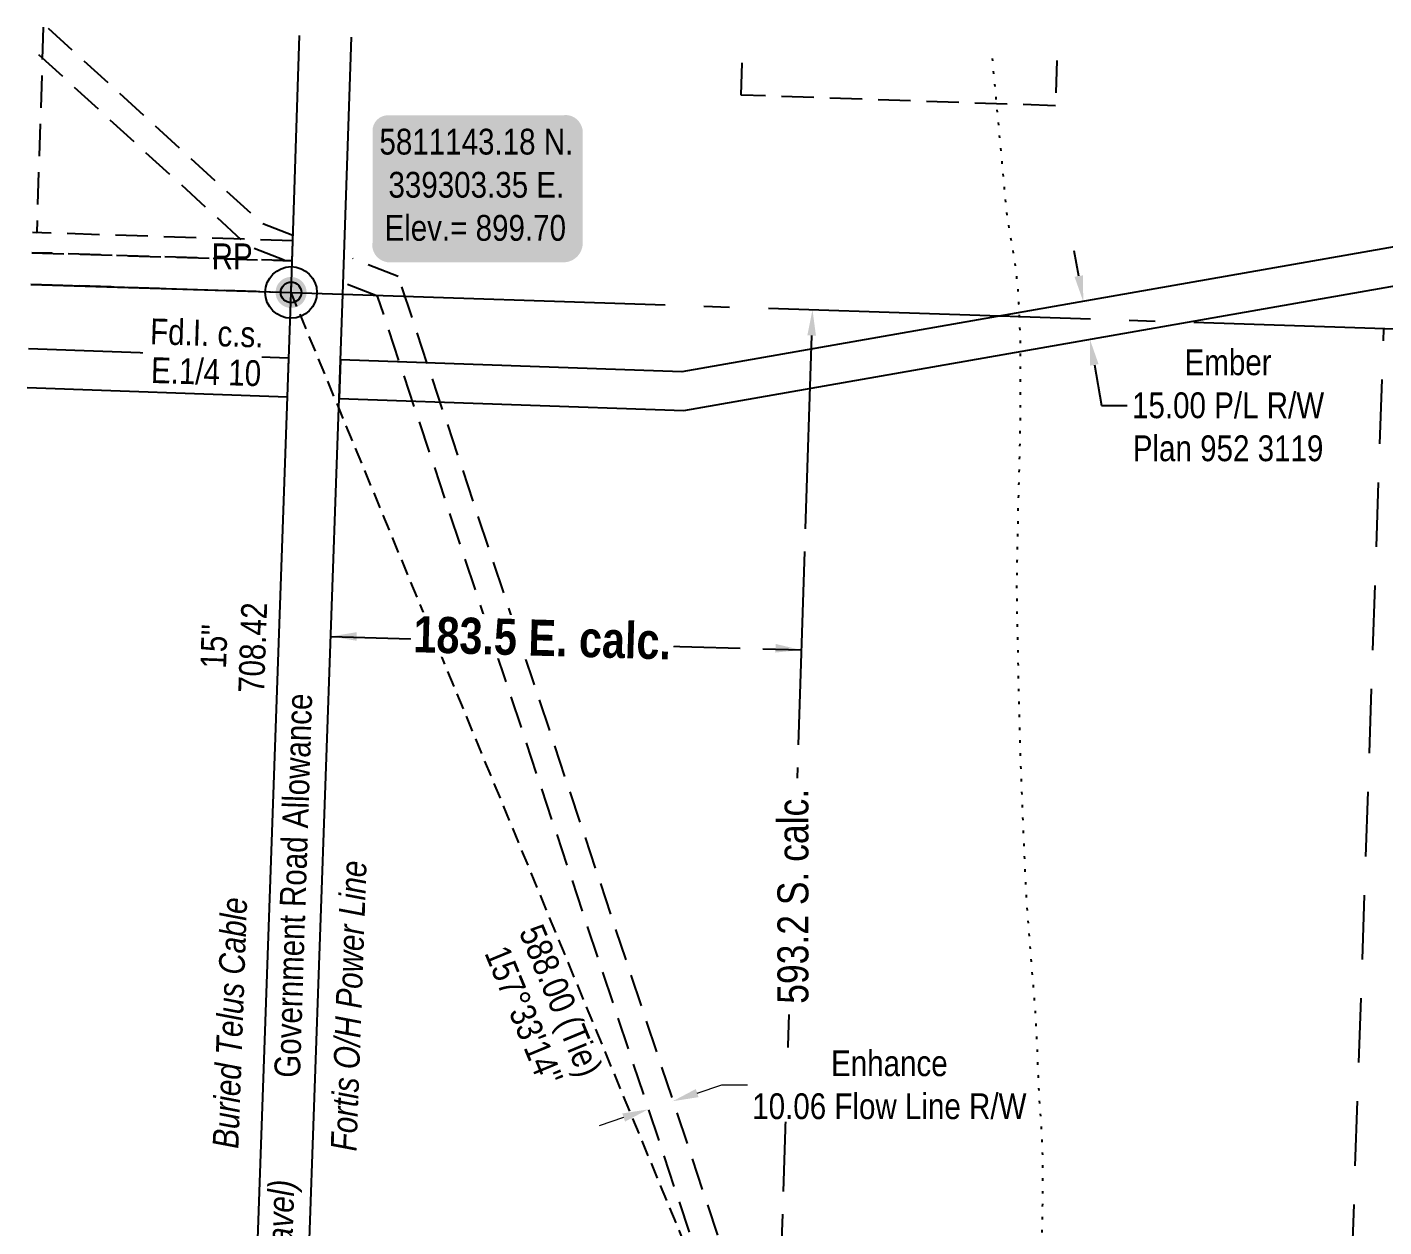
# Model space of a CAD drawing. Extents: x 336647 to 340847, y 5810211 to 5813101.
# Drawn here: x 339201 to 339727, y 5810781 to 5811246 of the extents above; entities that cross this region are included whole.
import ezdxf
from ezdxf.enums import TextEntityAlignment as Align

# ---------------------------------------------------------------- set-up
doc = ezdxf.new("R2010")
doc.units = 0
doc.header["$LTSCALE"] = 5
doc.header["$PDSIZE"] = 0.5
for name, pattern in [('foc-ACCESSROAD', [3.75, 2.5, -1.25]), ('foc-COORDS', [16.75, 15, -1.75]), ('foc-DOT', [1, 0.2, -0.8]), ('foc-FLOWLINE', [3.75, 2.5, -1.25]), ('foc-LSD', [8, 5, -3]), ('foc-QUARTERLINE', [33, 25, -3, 2, -3]), ('foc-TIELINE', [1.875, 1.25, -0.625])]:
    doc.linetypes.add(name, pattern=pattern)
doc.layers.get('Defpoints').update_dxf_attribs({"color": 9})
for name, color, linetype in [('35', 37, 'Continuous'), ('ABADATA-DRILL', 8, 'foc-DOT'), ('AS-POWER', 104, 'foc-POWER'), ('AS-POWER-T', 104, 'Continuous'), ('AS-TELEPHONE-T', 224, 'Continuous'), ('C-AR', 13, 'foc-ACCESSROAD'), ('C-FLOWLINE', 13, 'foc-FLOWLINE'), ('C-WS', 13, 'foc-ACCESSROAD'), ('DETAIL-T', 7, 'Continuous'), ('F-RW', 190, 'Continuous'), ('F-WS', 190, 'foc-ACCESSROAD'), ('F-WS-S', 190, 'Continuous'), ('L-BD', 7, 'Continuous'), ('L-MON', 1, 'Continuous'), ('L-QSEC', 8, 'foc-QUARTERLINE'), ('L-ROAD-T', 7, 'Continuous'), ('L-SEC', 7, 'Continuous'), ('L-SECTION-LSD', 7, 'foc-LSD'), ('L-TIE', 7, 'foc-TIELINE'), ('P-OFFSETS', 7, 'foc-COORDS')]:
    doc.layers.add(name, color=color, linetype=linetype)
doc.layers.add('C-FLOWLINE-T', color=13, linetype='Continuous', lineweight=9)
doc.layers.add('T-TEXT', color=48, linetype='Continuous', lineweight=18)
doc.styles.add('80', font='ARIALN.TTF', dxfattribs={"height": 10})
doc.styles.add('80CG', font='ARIALN.TTF', dxfattribs={"height": 10})
doc.styles.add('80L', font='ARIALN.TTF', dxfattribs={"height": 10})
doc.styles.add('80LS', font='ARIALNI.TTF', dxfattribs={"height": 10})
doc.styles.add('foc-LtypeFont', font='ARIALN.TTF', dxfattribs={"height": 7.35})
doc.linetypes.add('foc-POWER', pattern='A,6,-1,["P",foc-LtypeFont,S=0.2,R=0,X=-0.625,Y=-0.75],-1.24,4', length=12.24)
doc.linetypes.add('foc-POWER-NOLINE', pattern='A,0,-4,["P",foc-LtypeFont,S=0.2,R=0,X=-0.625,Y=-0.75],-8.24', length=12.24)
doc.dimstyles.new('CG2011', dxfattribs={"dimscale": 5, "dimtxt": 9, "dimasz": 2, "dimexe": 0.2, "dimexo": 0.0625, "dimgap": 0.5, "dimtad": 0, "dimtih": 1, "dimtoh": 1, "dimzin": 0, "dimdsep": 46, "dimtxsty": '80CG', "dimcen": 0.1, "dimse1": 1, "dimse2": 1, "dimclrd": 256, "dimclrt": 256, "dimaunit": 1, "dimadec": 4, "dimazin": 0, "dimtfac": 0.06, "dimtofl": 0, "dimtmove": 0, "dimatfit": 1, "dimfxl": 0.2, "dimtolj": 1, "dimtzin": 0, "dimlwd": -1, "dimarcsym": 0})
doc.dimstyles.new('Compass 5 000', dxfattribs={"dimscale": 5, "dimtxt": 9, "dimasz": 2, "dimexe": 0.2, "dimexo": 0.0625, "dimgap": 0.5, "dimtad": 0, "dimtih": 1, "dimtoh": 1, "dimzin": 0, "dimdsep": 46, "dimtxsty": '80CG', "dimcen": 0.1, "dimse1": 1, "dimse2": 1, "dimclrd": 256, "dimclrt": 256, "dimaunit": 1, "dimadec": 4, "dimazin": 0, "dimtfac": 0.06, "dimtofl": 0, "dimtmove": 0, "dimatfit": 1, "dimfxl": 0.2, "dimtolj": 1, "dimtzin": 0, "dimlwd": -1, "dimarcsym": 0})

# ---------------------------------------------------------------- blocks, each defined once
blk = doc.blocks.new('*D564')
at = {"layer": 'Defpoints', "color": 0, "transparency": 16777216}
for p in [(339613.02, 5811124.96), (339479.92, 5811116.79), (339482.5, 5811102.08)]:
    blk.add_point(p, dxfattribs=at)
at = {"layer": 'F-WS-S', "transparency": 16777216}
for p, q in [((339608.71, 5811149.53), (339606.98, 5811159.37)), ((339614.74, 5811115.11), (339617.51, 5811099.37)), ((339617.51, 5811099.37), (339627.51, 5811099.37))]:
    blk.add_line(p, q, dxfattribs=at)
for points in [[(339610.35, 5811149.81), (339607.07, 5811149.24), (339610.44, 5811139.68)], [(339616.39, 5811115.4), (339613.1, 5811114.82), (339613.02, 5811124.96)]]:
    blk.add_solid(points, dxfattribs=at)
at = {"layer": 'F-WS-S', "transparency": 16777216, "insert": (339666.59, 5811099.37), "char_height": 10, "attachment_point": 5, "style": '80CG'}
blk.add_mtext('\\A1;Ember\\P15.00 P/L R/W\\PPlan 952 3119', dxfattribs=at)
blk = doc.blocks.new('fdia')
at = {"color": 255, "const_width": 1}
blk.add_lwpolyline([(-0.5, 0, 1), (0.5, 0, 1)], format="xyb", close=True, dxfattribs=at)
blk = doc.blocks.new('Fdiaa')
blk.add_blockref('fdia', (0, 0))
blk = doc.blocks.new('fdib')
at = {"color": 1, "const_width": 1.6}
blk.add_lwpolyline([(-0.4, 0, 1), (0.4, 0, 1)], format="xyb", close=True, dxfattribs=at)
at = {"color": 1}
blk.add_circle((0, 0), 0.8, dxfattribs=at)
blk = doc.blocks.new('Fdibb')
blk.add_blockref('fdib', (0, 0))
blk = doc.blocks.new('fdicc')
for name in ['Fdibb', 'Fdiaa']:
    blk.add_blockref(name, (0, 0))
blk = doc.blocks.new('FDI')
blk.add_blockref('fdicc', (0, 0))
blk = doc.blocks.new('*D604')
at = {"layer": 'Defpoints', "color": 0, "transparency": 16777216}
for p in [(339505.48, 5811136.47), (339505.48, 5811136.47), (339485.93, 5810543.55)]:
    blk.add_point(p, dxfattribs=at)
at = {"layer": 'P-OFFSETS', "transparency": 16777216}
for p, q in [((339505.15, 5811126.48), (339499.49, 5810954.88)), ((339485.93, 5810543.55), (339496.47, 5810863.29))]:
    blk.add_line(p, q, dxfattribs=at)
blk.add_solid([(339503.48, 5811126.53), (339506.82, 5811126.42), (339505.48, 5811136.47)], dxfattribs=at)
at = {"layer": 'P-OFFSETS', "transparency": 16777216, "insert": (339497.98, 5810909.09), "char_height": 10, "attachment_point": 5, "rotation": 90, "style": '80CG'}
blk.add_mtext('\\A1;{\\H1.2x;593.2 S. calc.}', dxfattribs=at)
blk = doc.blocks.new('_None')
blk = doc.blocks.new('*U606')
at = {"layer": '35', "color": 3}
blk.add_circle((0, 0), 10, dxfattribs=at)
at = {"layer": '35', "color": 3, "style": '80'}
blk.add_attdef('RP_001', (-30.78, 8.99), '', height=10, dxfattribs=at)
blk = doc.blocks.new('*U605')
h = blk.add_hatch(color=254)
edge = h.paths.add_edge_path()
edge.add_line((-34, -28.5), (34, -28.5))
edge.add_arc((34, -22.5), 6, 270, 360)
edge.add_line((40, -22.5), (40, 21))
edge.add_arc((34, 21), 6, 0, 90)
edge.add_line((34, 27), (-34, 27))
edge.add_arc((-34, 21), 6, 90, 180)
edge.add_line((-40, 21), (-40, -22.5))
edge.add_arc((-34, -22.5), 6, 180, 270)
at = {"color": 1, "flags": 128}
blk.add_lwpolyline([(-34, -28.5, 3, 3, 0), (34, -28.5, 3, 3, 0.414214), (40, -22.5, 3, 3, 0), (40, 21, 3, 0, 0.414214), (34, 27, 0, 0, 0), (-34, 27, 0, 0, 0.414214), (-40, 21, 0, 0, 0), (-40, -22.5, 0, 3, 0.414214)], format="xyseb", close=True, dxfattribs=at)
blk.add_lwpolyline([(-32.46, -17.05, 0, 10, 0), (0, 0, 5, 5, 0)], format="xyseb", dxfattribs=at)
at = {"color": 1, "style": '80'}
blk.add_attdef('ENTER_TEXT_001', (-35.99, -5), '', height=10, dxfattribs=at)
blk = doc.blocks.new('*D709')
at = {"layer": 'C-FLOWLINE-T', "transparency": 16777216}
for p, q in [((339460.79, 5810832.82), (339470.28, 5810835.98)), ((339470.28, 5810835.98), (339480.28, 5810835.98)), ((339432.27, 5810823.33), (339422.78, 5810820.17))]:
    blk.add_line(p, q, dxfattribs=at)
for points in [[(339460.26, 5810834.4), (339461.32, 5810831.24), (339451.3, 5810829.66)], [(339431.74, 5810824.91), (339432.79, 5810821.75), (339441.76, 5810826.49)]]:
    blk.add_solid(points, dxfattribs=at)
at = {"layer": 'Defpoints', "color": 0, "transparency": 16777216}
for p in [(339451.3, 5810829.66), (339449.87, 5810802.09), (339459.42, 5810805.27)]:
    blk.add_point(p, dxfattribs=at)
at = {"layer": 'C-FLOWLINE-T', "transparency": 16777216, "insert": (339535.28, 5810835.98), "char_height": 10, "attachment_point": 5, "style": '80CG', "bg_fill": 3, "box_fill_scale": 1.1, "bg_fill_color": 256, "bg_fill_true_color": 13158600, "bg_fill_transparency": 0}
blk.add_mtext('\\A1;Enhance\\P10.06 Flow Line R/W', dxfattribs=at)

msp = doc.modelspace()

# ---------------------------------------------------------------- linework, layer by layer
at = {"layer": 'ABADATA-DRILL', "flags": 128}
msp.add_lwpolyline([(339575.114, 5811233.921), (339580.774, 5811173.213), (339581.959, 5811166.311), (339583.134, 5811159.379), (339584.198, 5811152.45), (339585.059, 5811144.508), (339585.395, 5811138.854), (339585.63, 5811133.193), (339585.937, 5811124.499), (339586.009, 5811115.371), (339585.981, 5811106.267), (339586.016, 5811096.921), (339585.881, 5811087.581), (339585.629, 5811078.024), (339585.382, 5811068.317), (339585.115, 5811058.61), (339584.948, 5811048.881), (339584.756, 5811039.042), (339584.59, 5811029.362), (339584.68, 5811019.854), (339584.931, 5811010.381), (339585.115, 5811001.02), (339585.288, 5810991.599), (339585.524, 5810982.266), (339585.772, 5810973.033), (339586.028, 5810964.02), (339586.334, 5810955.005), (339586.694, 5810946.119), (339587.042, 5810937.163), (339587.436, 5810928.085), (339587.847, 5810918.917), (339588.255, 5810909.979), (339588.839, 5810901.195), (339589.514, 5810892.448), (339590.212, 5810883.811), (339590.959, 5810875.132), (339591.662, 5810866.314), (339592.192, 5810857.422), (339592.58, 5810848.485), (339592.903, 5810839.359), (339593.36, 5810830.38), (339593.994, 5810821.614), (339594.489, 5810812.863), (339594.694, 5810804.142), (339594.682, 5810795.498), (339594.539, 5810786.828), (339594.308, 5810777.921), (339594.009, 5810768.755), (339593.729, 5810759.28), (339593.416, 5810749.705), (339593.082, 5810740.381), (339592.849, 5810731.103), (339592.615, 5810721.796), (339592.342, 5810712.51), (339592.212, 5810703.339), (339592.229, 5810694.354), (339592.322, 5810685.556), (339592.516, 5810676.795), (339592.806, 5810668.221), (339593.149, 5810659.725), (339593.636, 5810651.355), (339594.221, 5810642.932), (339594.776, 5810634.479), (339595.277, 5810625.928), (339595.624, 5810617.262), (339595.806, 5810608.441), (339595.868, 5810599.615), (339595.93, 5810590.778), (339596.002, 5810581.961), (339596.146, 5810573.192), (339596.416, 5810564.298), (339596.799, 5810555.201), (339597.188, 5810546.273), (339597.621, 5810537.464), (339598.052, 5810529.546), (339598.556, 5810521.085), (339599.17, 5810513.221), (339599.61, 5810508.304), (339600.346, 5810500.526)], dxfattribs=at)
at = {"layer": 'AS-POWER', "linetype": 'foc-POWER-NOLINE', "flags": 128}
msp.add_lwpolyline([(339202.393, 5811146.272), (339303.349, 5811143.183), (339323.452, 5811142.473)], dxfattribs=at)
at = {"layer": 'C-AR'}
msp.add_lwpolyline([(339202.816, 5811158.595), (339303.74, 5811155.4), (339304.009, 5811163.204), (339203.084, 5811166.399)], dxfattribs=at)
at = {"layer": 'C-AR', "flags": 128}
msp.add_lwpolyline([(339202.398, 5811146.415), (339303.354, 5811143.219), (339303.74, 5811155.4), (339202.816, 5811158.595)], dxfattribs=at)
at = {"layer": 'C-FLOWLINE', "flags": 128}
for points in [[(339304.085, 5811165.27), (339291.949, 5811169.984), (339208.844, 5811245.976)], [(339205.454, 5811235.447), (339286.552, 5811161.291), (339303.73, 5811154.618)]]:
    msp.add_lwpolyline(points, dxfattribs=at)
at = {"layer": 'C-FLOWLINE'}
for points in [[(339528.128, 5810599.806), (339344.902, 5811149.415), (339327.238, 5811156.276)], [(339517.141, 5810600.961), (339336.855, 5811141.751), (339323.596, 5811146.901)]]:
    msp.add_lwpolyline(points, dxfattribs=at)
at = {"layer": 'C-WS'}
msp.add_lwpolyline([(339207.268, 5811246.027), (339204.746, 5811166.346), (339203.084, 5811166.399)], dxfattribs=at)
at = {"layer": 'F-RW', "flags": 128}
for points in [[(340056.956, 5811218.063), (339978.501, 5811204.31), (339978.501, 5811204.31), (339454.795, 5811112.349), (339322.553, 5811116.994), (339322.026, 5811102.06), (339455.654, 5811097.371), (339989.858, 5811191.034), (340007.284, 5811194.079), (340130.718, 5811215.635)], [(339201.022, 5811106.33), (339301.922, 5811102.749), (339302.449, 5811117.678), (339201.535, 5811121.271)]]:
    msp.add_lwpolyline(points, dxfattribs=at)
at = {"layer": 'F-WS'}
msp.add_lwpolyline([(339600.257, 5811233.094), (339599.667, 5811215.557), (339477.816, 5811219.653), (339478.403, 5811237.104)], dxfattribs=at)
at = {"layer": 'L-QSEC'}
for p, q in [((339202.399, 5811146.447), (339303.349, 5811143.183)), ((339323.452, 5811142.473), (340096.929, 5811116.965))]:
    msp.add_line(p, q, dxfattribs=at)
at = {"layer": 'L-SEC'}
for p, q in [((339303.349, 5811143.183), (339306.667, 5811242.756)), ((339323.449, 5811142.488), (339326.768, 5811242.094)), ((339274.941, 5810338.311), (339303.349, 5811143.183)), ((339295.044, 5810337.601), (339323.452, 5811142.473))]:
    msp.add_line(p, q, dxfattribs=at)
at = {"layer": 'L-SECTION-LSD'}
msp.add_line((339699.61, 5810324.934), (339726.944, 5811129.028), dxfattribs=at)
at = {"layer": 'L-TIE'}
msp.add_line((339527.833, 5810600.583), (339303.349, 5811143.183), dxfattribs=at)
at = {"layer": 'P-OFFSETS'}
msp.add_line((339318.77, 5811009.817), (339501.13, 5811004.579), dxfattribs=at)
for points in [[(339328.768, 5811011.483), (339328.768, 5811008.15), (339318.77, 5811009.817)], [(339491.264, 5811006.901), (339491.044, 5811003.575), (339501.13, 5811004.579)]]:
    msp.add_solid(points, dxfattribs=at)

# ---------------------------------------------------------------- block references
at = {"layer": '35', "color": 5, "xscale": 0.99977904, "yscale": 0.99977904, "zscale": 0.99977904}
msp.add_blockref('*U606', (339303.349, 5811143.183), dxfattribs=at).add_auto_attribs({'RP_001': 'RP'})
at = {"layer": 'DETAIL-T'}
ref = msp.add_blockref('*U605', (339374.917, 5811184.861), dxfattribs=at)
ref.add_attrib('ENTER_TEXT_001', '5811143.18 N.', (339337.598, 5811196.634), dxfattribs={"layer": '0', "color": 1, "height": 10, "style": '80'})
ref.add_attrib('ENTER_TEXT_002', '339303.35 E.', (339341.097, 5811179.926), dxfattribs={"layer": '0', "color": 1, "height": 10, "style": '80'})
ref.add_attrib('ENTER_TEXT_003', 'Elev.= 899.70', (339339.552, 5811163.218), dxfattribs={"layer": '0', "color": 1, "height": 10, "style": '80'})
at = {"layer": 'L-MON', "color": 6, "xscale": 4.999999999999988, "yscale": 4.999999999999988, "zscale": 4.999999999999988}
msp.add_blockref('FDI', (339303.349, 5811143.183), dxfattribs=at)

# ---------------------------------------------------------------- texts
at = {"layer": 'AS-POWER-T', "insert": (339318.571, 5810807.134), "char_height": 10, "attachment_point": 1, "rotation": 87.98789, "style": '80L'}
msp.add_mtext_dynamic_manual_height_columns('\\pi3.3602;{\\fArial Narrow|b0|i1|c0|p34;Fortis O/H Power Line}', width=118.56893, gutter_width=50, heights=[0], dxfattribs=at)
at = {"layer": 'AS-TELEPHONE-T', "insert": (339272.905, 5810811.203), "char_height": 10, "attachment_point": 1, "rotation": 87.98789, "style": '80L'}
msp.add_mtext_dynamic_manual_height_columns('\\pi0.29873;{\\fArial Narrow|b0|i1|c0|p34;Buried Telus Cable}', width=97.23458, gutter_width=50, heights=[0], dxfattribs=at)
at = {"layer": 'L-BD', "color": 4, "style": '80L'}
for s, p in [('708.42', (339288.478, 5811005.466)), ("15''", (339273.491, 5811005.995))]:
    msp.add_text(s, height=9.9978, rotation=87.9776, dxfattribs=at).set_placement(p, align=Align.MIDDLE)
at = {"layer": 'L-BD', "color": 6, "style": '80L'}
for s, p in [('588.00 (Tie)', (339406.814, 5810868.252)), ("157°33'14''", (339393.65, 5810862.806))]:
    msp.add_text(s, height=9.99779, rotation=292.4758, dxfattribs=at).set_placement(p, align=Align.MIDDLE)
at = {"layer": 'L-ROAD-T', "style": '80L'}
msp.add_text('Government Road Allowance', height=10, rotation=88.16563, dxfattribs=at).set_placement((339304.169, 5810913.252), align=Align.MIDDLE_CENTER)
at = {"layer": 'T-TEXT', "style": '80LS'}
msp.add_text('(High Grade Gravel)', height=10, rotation=88.16563, dxfattribs=at).set_placement((339298.029, 5810747.693), align=Align.MIDDLE_CENTER)

# ---------------------------------------------------------------- dimensions: what is measured, and where the dimension line sits
at = {"layer": 'F-WS-S', "color": 5}
dim = msp.add_linear_dim(base=(339613.018, 5811124.962), p1=(339479.916, 5811116.791), p2=(339482.496, 5811102.077), angle=279.9447, text='Ember\\P15.00 P/L R/W\\PPlan 952 3119', dimstyle='Compass 5 000', dxfattribs=at)
dim.commit()
dim.dimension.update_dxf_attribs({"geometry": '*D564', "text_midpoint": (339666.591, 5811099.369), "dimtype": 161})
at = {"layer": 'P-OFFSETS'}
dim = msp.add_linear_dim(base=(339505.48, 5811136.47), p1=(339485.926, 5810543.55), p2=(339505.48, 5811136.47), angle=88.11113, text='{\\H1.2x;<> S. calc.}', dimstyle='CG2011', override={"dimtxt": 10, "dimgap": 1, "dimtad": 1, "dimdec": 1, "dimblk1": 'None', "dimsah": 1}, dxfattribs=at)
dim.commit()
dim.dimension.update_dxf_attribs({"geometry": '*D604', "text_midpoint": (339497.981, 5810909.086), "dimtype": 161, "text_rotation": 90})

# ---------------------------------------------------------------- next in the draw order: texts
at = {"layer": 'L-MON', "insert": (339247.842, 5811133.157), "char_height": 10.00185, "attachment_point": 1, "rotation": 358.26759, "line_spacing_factor": 0.9, "style": '80L', "bg_fill": 3, "box_fill_scale": 1.15, "bg_fill_color": 256, "bg_fill_true_color": 256, "bg_fill_transparency": 0}
msp.add_mtext_dynamic_manual_height_columns('\\pi1.0445;Fd.I. c.s.\\P\\pi1.8359;E.1/4 10', width=43.05092, gutter_width=49.989, heights=[0], dxfattribs=at)
at = {"layer": 'P-OFFSETS', "insert": (339400.735, 5811009.198), "char_height": 9.99779, "width": 98.86123, "attachment_point": 5, "rotation": 358.35496, "style": '80CG', "bg_fill": 3, "box_fill_scale": 1.15, "bg_fill_color": 256, "bg_fill_true_color": 256, "bg_fill_transparency": 0}
msp.add_mtext('\\A1;{\\fArial Narrow|b1|i0|c0|p34;\\H1.4x;\\C14;183.5 E. calc.}', dxfattribs=at)

# ---------------------------------------------------------------- next in the draw order: dimensions: what is measured, and where the dimension line sits
at = {"layer": 'C-FLOWLINE-T', "color": 6}
dim = msp.add_linear_dim(base=(339451.3, 5810829.662), p1=(339449.874, 5810802.094), p2=(339459.417, 5810805.27), angle=18.40455, text='Enhance\\P10.06 Flow Line R/W', dimstyle='Compass 5 000', override={"dimtfill": 1}, dxfattribs=at)
dim.commit()
dim.dimension.update_dxf_attribs({"geometry": '*D709', "text_midpoint": (339535.278, 5810835.977), "dimtype": 161})

doc.saveas('drawing.dxf')
